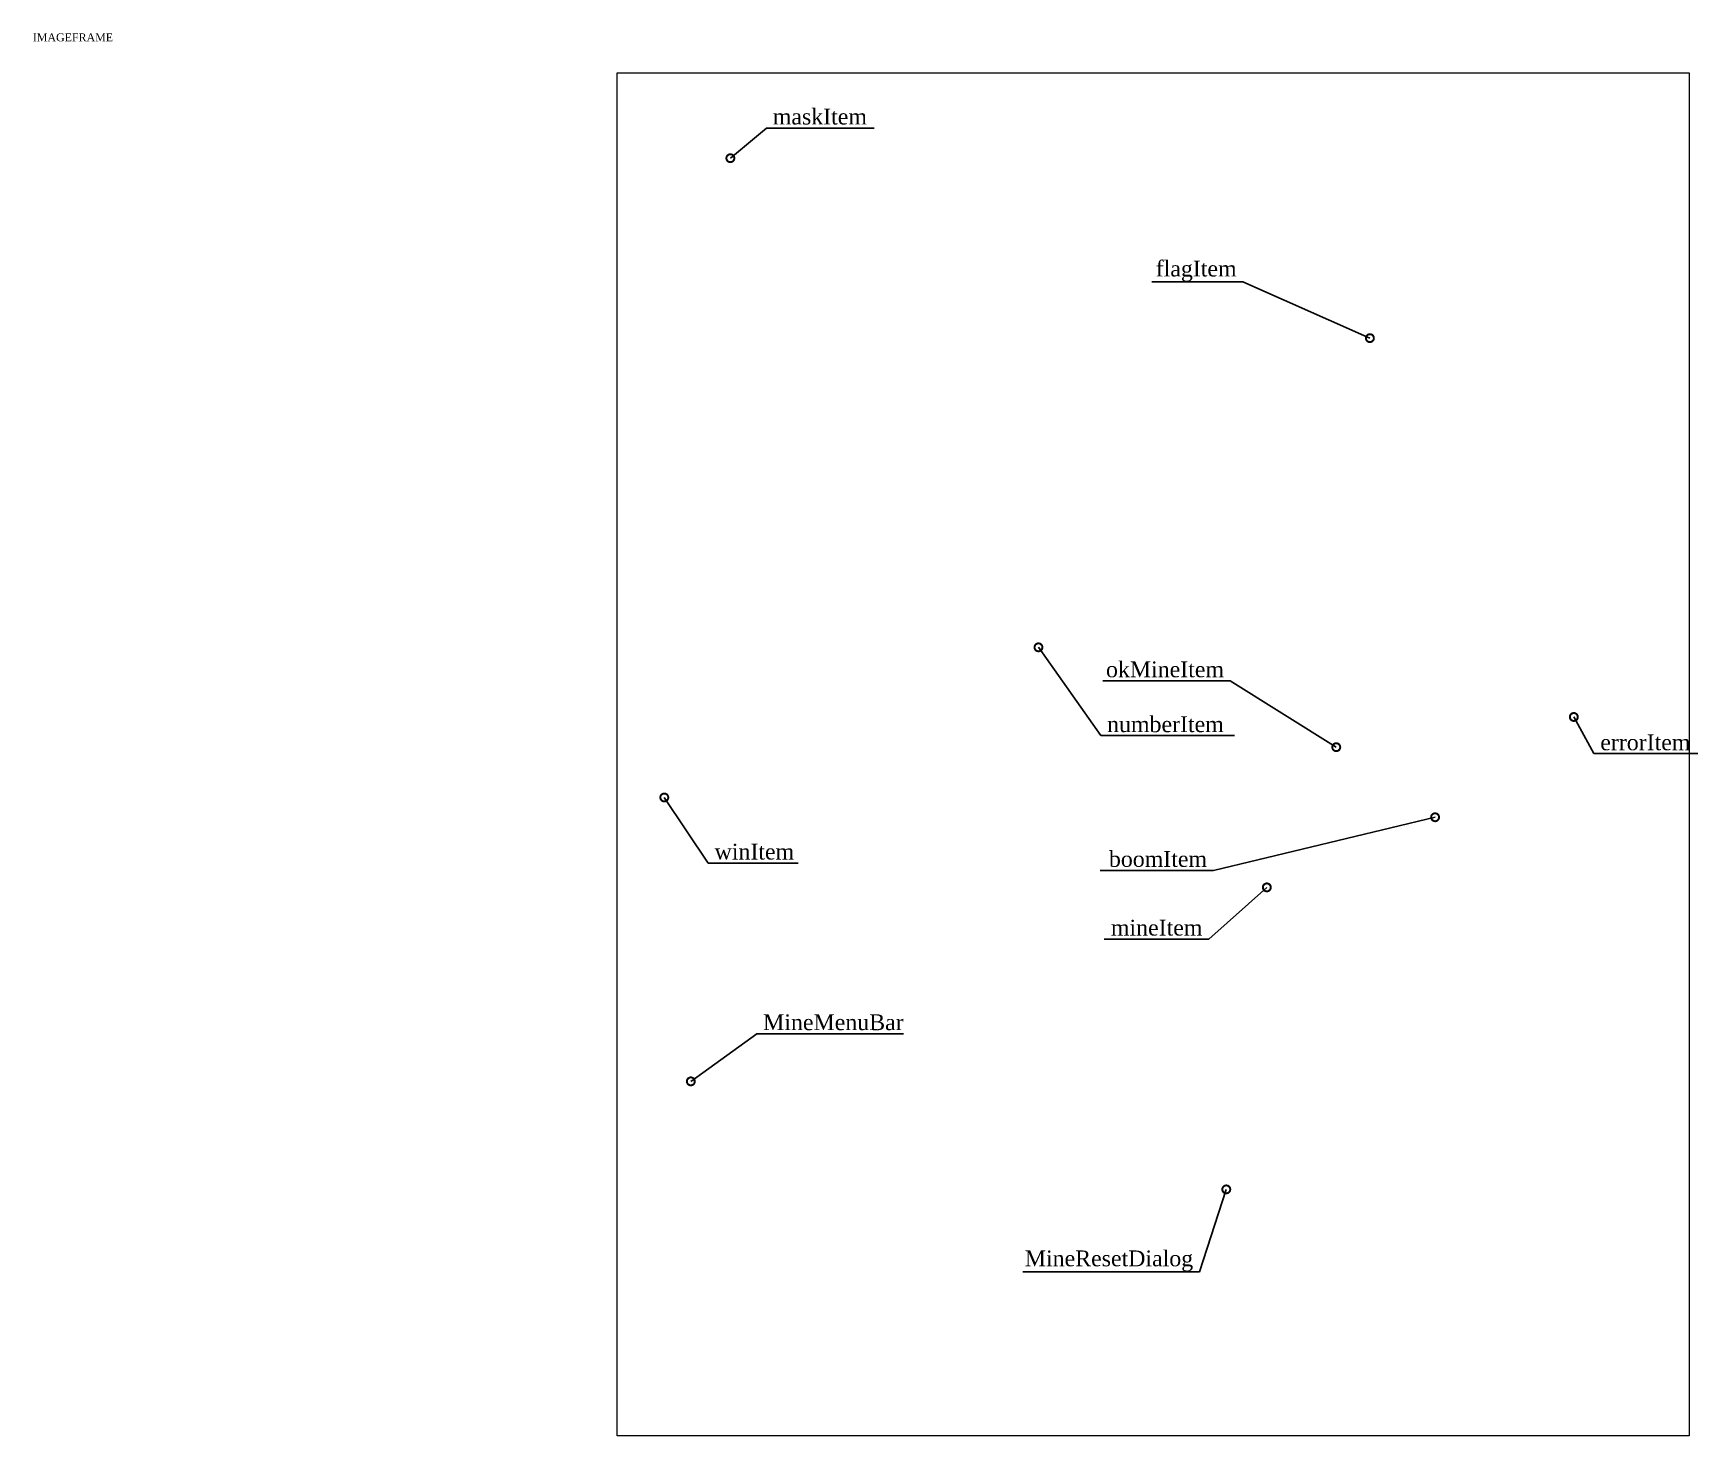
# Model space of a CAD drawing. Header units: millimetres. Extents: x 19446 to 19973, y 17063 to 17507.
import ezdxf
from ezdxf import colors
from ezdxf.entities.mleader import LeaderData, LeaderLine
from ezdxf.math import Vec2, Vec3

# ---------------------------------------------------------------- set-up
doc = ezdxf.new("R2010")
doc.units = ezdxf.units.MM
doc.layers.get('0').update_dxf_attribs({"lineweight": 25, "true_color": 0xffffff})
doc.layers.add('Lock', color=7, linetype='Continuous', lineweight=13, true_color=0x000000)
doc.styles.get("Standard").update_dxf_attribs({"font": 'times.ttf'})
picture_1 = doc.add_image_def('image1.png', size_in_pixel=(1282, 1630))

# ---------------------------------------------------------------- blocks, each defined once
blk = doc.blocks.new('_DotSmall')
at = {"color": 0, "linetype": 'ByBlock', "const_width": 0.5}
blk.add_lwpolyline([(-0.0625, 0, 1), (0.0625, 0, 1)], format="xyb", close=True, dxfattribs=at)

msp = doc.modelspace()

# ---------------------------------------------------------------- texts
at = {"insert": (19445.91, 17506.68), "char_height": 2.5, "attachment_point": 1}
msp.add_mtext_dynamic_manual_height_columns('IMAGEFRAME', width=56.2791, gutter_width=12.5, heights=[0], dxfattribs=at)

# ---------------------------------------------------------------- pictures from other files: only their frames are drawn
at = {"layer": 'Lock'}
image = msp.add_image(picture_1, insert=(19630.8, 17063.03), size_in_units=(339.15, 431.22), dxfattribs=at)
image.dxf.flags = 7

# ---------------------------------------------------------------- leaders
ml = msp.add_multileader_mtext('Standard')
ml.set_content('maskItem', color=256)
ml.set_leader_properties()
ml.set_arrow_properties(name='DOTSMALL')
ml.build(insert=Vec2(0, 0))
ml.multileader.update_dxf_attribs({"text_left_attachment_type": 5, "text_right_attachment_type": 5, "dogleg_length": 0, "arrow_head_size": 5})
ctx = ml.context
ctx.base_point, ctx.char_height, ctx.arrow_head_size, ctx.plane_origin = Vec3(19678.03, 17476.74), 5, 5, Vec3(19666.6, 17467.19)
ctx.left_attachment, ctx.right_attachment = 5, 5
notes = []
notes.append((ctx, [(0, (1, 1, 0), (19678.03, 17476.74), (1, 0), 0, [(0, [(19666.6, 17467.19)], 0, [])])]))
ctx.mtext.insert, ctx.mtext.flow_direction = Vec3(19680.03, 17482.86), 5
ml = msp.add_multileader_mtext('Standard')
ml.set_content('flagItem', color=256)
ml.set_leader_properties()
ml.set_arrow_properties(name='DOTSMALL')
ml.build(insert=Vec2(0, 0))
ml.multileader.update_dxf_attribs({"text_left_attachment_type": 5, "text_right_attachment_type": 5, "dogleg_length": 0, "arrow_head_size": 5})
ctx = ml.context
ctx.base_point, ctx.char_height, ctx.arrow_head_size, ctx.plane_origin = Vec3(19800.08, 17428.06), 5, 5, Vec3(19866.43, 17411.87)
ctx.left_attachment, ctx.right_attachment, ctx.text_align_type = 5, 5, 2
notes.append((ctx, [(0, (1, 1, 0), (19828.77, 17428.06), (-1, 0), 0, [(0, [(19868.95, 17410.27)], 0, [])])]))
ctx.mtext.insert, ctx.mtext.alignment, ctx.mtext.flow_direction = Vec3(19826.77, 17434.78), 3, 5
ml = msp.add_multileader_mtext('Standard')
ml.set_content('numberItem', color=256)
ml.set_leader_properties()
ml.set_arrow_properties(name='DOTSMALL')
ml.build(insert=Vec2(0, 0))
ml.multileader.update_dxf_attribs({"text_left_attachment_type": 5, "text_right_attachment_type": 5, "dogleg_length": 0, "arrow_head_size": 5})
ctx = ml.context
ctx.base_point, ctx.char_height, ctx.arrow_head_size, ctx.plane_origin = Vec3(19783.81, 17284.5), 5, 5, Vec3(19764.08, 17312.45)
ctx.left_attachment, ctx.right_attachment = 5, 5
notes.append((ctx, [(0, (1, 1, 0), (19783.81, 17284.5), (1, 0), 0, [(0, [(19764.08, 17312.45)], 0, [])])]))
ctx.mtext.insert, ctx.mtext.flow_direction = Vec3(19785.81, 17290.62), 5
ml = msp.add_multileader_mtext('Standard')
ml.set_content('okMineItem', color=256)
ml.set_leader_properties()
ml.set_arrow_properties(name='DOTSMALL')
ml.build(insert=Vec2(0, 0))
ml.multileader.update_dxf_attribs({"text_left_attachment_type": 5, "text_right_attachment_type": 5, "dogleg_length": 0, "arrow_head_size": 5})
ctx = ml.context
ctx.base_point, ctx.char_height, ctx.arrow_head_size, ctx.plane_origin = Vec3(19784.58, 17301.85), 5, 5, Vec3(19858.31, 17280.85)
ctx.left_attachment, ctx.right_attachment, ctx.text_align_type = 5, 5, 2
notes.append((ctx, [(0, (1, 1, 0), (19824.79, 17301.85), (-1, 0), 0, [(0, [(19858.31, 17280.85)], 0, [])])]))
ctx.mtext.insert, ctx.mtext.alignment, ctx.mtext.flow_direction = Vec3(19822.79, 17307.98), 3, 5
ml = msp.add_multileader_mtext('Standard')
ml.set_content('errorItem', color=256)
ml.set_leader_properties()
ml.set_arrow_properties(name='DOTSMALL')
ml.build(insert=Vec2(0, 0))
ml.multileader.update_dxf_attribs({"text_left_attachment_type": 5, "text_right_attachment_type": 5, "dogleg_length": 0, "arrow_head_size": 5})
ctx = ml.context
ctx.base_point, ctx.char_height, ctx.arrow_head_size, ctx.plane_origin = Vec3(19939.85, 17278.89), 5, 5, Vec3(19936.66, 17294.27)
ctx.left_attachment, ctx.right_attachment = 5, 5
notes.append((ctx, [(0, (1, 1, 0), (19939.85, 17278.89), (1, 0), 0, [(0, [(19933.47, 17290.41)], 0, [])])]))
ctx.mtext.insert, ctx.mtext.flow_direction = Vec3(19941.85, 17284.89), 5
ml = msp.add_multileader_mtext('Standard')
ml.set_content('winItem', color=256)
ml.set_leader_properties()
ml.set_arrow_properties(name='DOTSMALL')
ml.build(insert=Vec2(0, 0))
ml.multileader.update_dxf_attribs({"text_left_attachment_type": 5, "text_right_attachment_type": 5, "dogleg_length": 0, "arrow_head_size": 5})
ctx = ml.context
ctx.base_point, ctx.char_height, ctx.arrow_head_size, ctx.plane_origin = Vec3(19659.62, 17244.18), 5, 5, Vec3(19643.6, 17255.72)
ctx.left_attachment, ctx.right_attachment = 5, 5
notes.append((ctx, [(0, (1, 1, 0), (19659.62, 17244.18), (1, 0), 0, [(0, [(19645.7, 17264.95)], 0, [])])]))
ctx.mtext.insert, ctx.mtext.flow_direction = Vec3(19661.62, 17250.31), 5
ml = msp.add_multileader_mtext('Standard')
ml.set_content('boomItem', color=256)
ml.set_leader_properties()
ml.set_arrow_properties(name='DOTSMALL')
ml.build(insert=Vec2(0, 0))
ml.multileader.update_dxf_attribs({"text_left_attachment_type": 5, "text_right_attachment_type": 5, "dogleg_length": 0, "arrow_head_size": 5})
ctx = ml.context
ctx.base_point, ctx.char_height, ctx.arrow_head_size, ctx.plane_origin = Vec3(19785.11, 17241.86), 5, 5, Vec3(19889.58, 17258.69)
ctx.left_attachment, ctx.right_attachment, ctx.text_align_type = 5, 5, 2
notes.append((ctx, [(0, (1, 1, 0), (19819.42, 17241.86), (-1, 0), 0, [(0, [(19889.58, 17258.69)], 0, [])])]))
ctx.mtext.insert, ctx.mtext.alignment, ctx.mtext.flow_direction = Vec3(19817.42, 17247.99), 3, 5
ml = msp.add_multileader_mtext('Standard')
ml.set_content('mineItem', color=256)
ml.set_leader_properties()
ml.set_arrow_properties(name='DOTSMALL')
ml.build(insert=Vec2(0, 0))
ml.multileader.update_dxf_attribs({"text_left_attachment_type": 5, "text_right_attachment_type": 5, "dogleg_length": 0, "arrow_head_size": 5})
ctx = ml.context
ctx.base_point, ctx.char_height, ctx.arrow_head_size, ctx.plane_origin = Vec3(19785.76, 17220.14), 5, 5, Vec3(19836.34, 17236.5)
ctx.left_attachment, ctx.right_attachment, ctx.text_align_type = 5, 5, 2
notes.append((ctx, [(0, (1, 1, 0), (19817.96, 17220.14), (-1, 0), 0, [(0, [(19836.34, 17236.5)], 0, [])])]))
ctx.mtext.insert, ctx.mtext.alignment, ctx.mtext.flow_direction = Vec3(19815.96, 17226.26), 3, 5
ml = msp.add_multileader_mtext('Standard')
ml.set_content('MineMenuBar', color=256)
ml.set_leader_properties()
ml.set_arrow_properties(name='DOTSMALL')
ml.build(insert=Vec2(0, 0))
ml.multileader.update_dxf_attribs({"text_left_attachment_type": 5, "text_right_attachment_type": 5, "dogleg_length": 0, "arrow_head_size": 5})
ctx = ml.context
ctx.base_point, ctx.char_height, ctx.arrow_head_size, ctx.plane_origin = Vec3(19674.97, 17190.21), 5, 5, Vec3(19636.33, 17175.13)
ctx.left_attachment, ctx.right_attachment = 5, 5
notes.append((ctx, [(0, (1, 1, 0), (19674.97, 17190.21), (1, 0), 0, [(0, [(19654.1, 17175.13)], 0, [])])]))
ctx.mtext.insert, ctx.mtext.flow_direction = Vec3(19676.97, 17196.33), 5
ml = msp.add_multileader_mtext('Standard')
ml.set_content('MineResetDialog', color=256)
ml.set_leader_properties()
ml.set_arrow_properties(name='DOTSMALL')
ml.build(insert=Vec2(0, 0))
ml.multileader.update_dxf_attribs({"text_left_attachment_type": 5, "text_right_attachment_type": 5, "dogleg_length": 0, "arrow_head_size": 5})
ctx = ml.context
ctx.base_point, ctx.char_height, ctx.arrow_head_size, ctx.plane_origin = Vec3(19759.22, 17114.91), 5, 5, Vec3(19823.51, 17140.96)
ctx.left_attachment, ctx.right_attachment, ctx.text_align_type = 5, 5, 2
notes.append((ctx, [(0, (1, 1, 0), (19815.04, 17114.91), (-1, 0), 0, [(0, [(19823.51, 17140.96)], 0, [])])]))
ctx.mtext.insert, ctx.mtext.alignment, ctx.mtext.flow_direction = Vec3(19813.04, 17121.63), 3, 5
for ctx, leaders in notes:
    for number, flags, end, landing, length, lines in leaders:
        leader = LeaderData()
        leader.index, (leader.has_last_leader_line, leader.has_dogleg_vector, leader.attachment_direction) = number, flags
        leader.last_leader_point, leader.dogleg_vector, leader.dogleg_length = Vec3(end), Vec3(landing), length
        for number, points, colour, breaks in lines:
            line = LeaderLine()
            line.index, line.vertices, line.color, line.breaks = number, Vec3.list(points), colors.encode_raw_color(colour), breaks
            leader.lines.append(line)
        ctx.leaders.append(leader)

doc.saveas('drawing.dxf')
